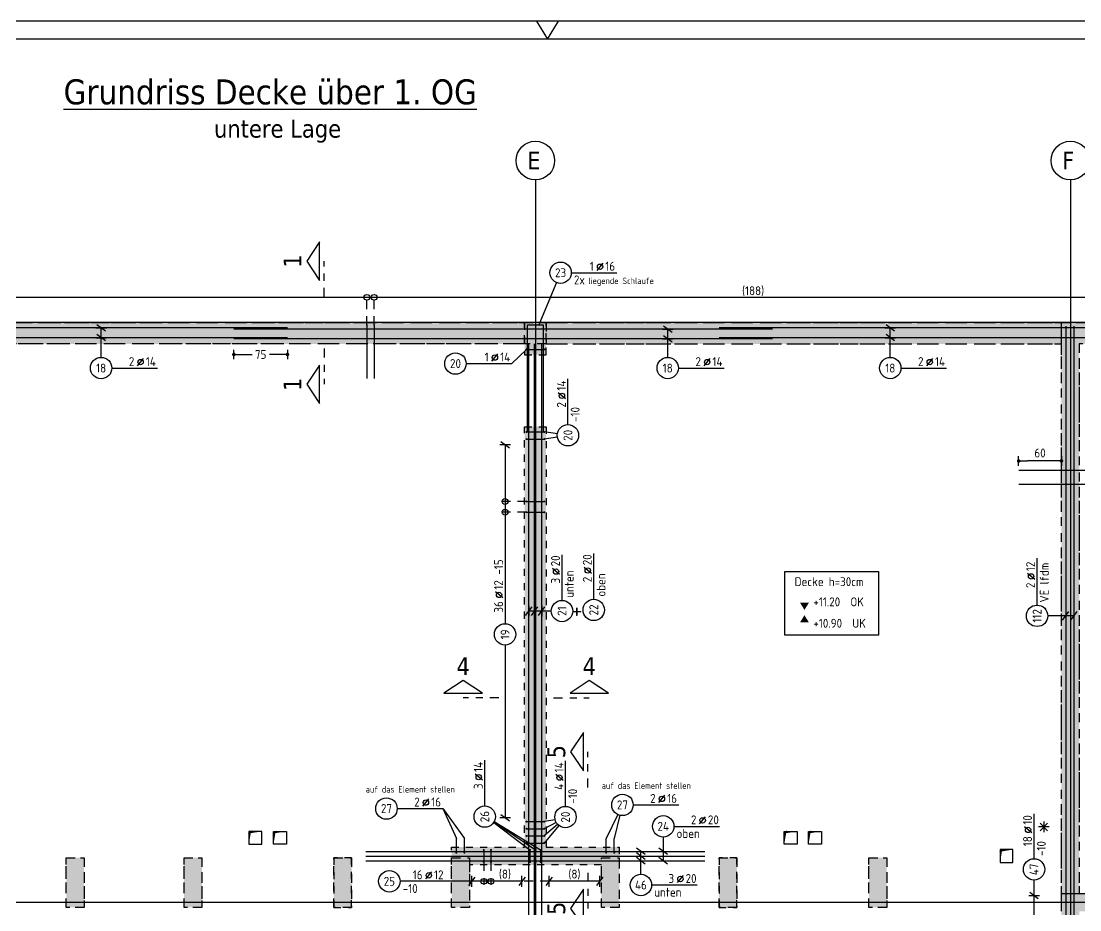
# Model space of a CAD drawing. Extents: x -10 to 101, y -7 to 49.
# Drawn here: x 22.35 to 37.19, y 29.6 to 42.05 of the extents above; entities that cross this region are included whole.
import ezdxf
from ezdxf.enums import TextEntityAlignment as Align

# ---------------------------------------------------------------- set-up
doc = ezdxf.new("R2010")
doc.units = 0
doc.header["$LTSCALE"] = 0.5
for name, pattern in [('AUSGEZOGEN', [1000.01, 1000, 0.01]), ('DASHED', [0.75, 0.5, -0.25]), ('DOT', [0.175, 0.05, -0.125]), ('PUNKT', [0.175, 0.05, -0.125]), ('STRICHLINIE', [0.75, 0.5, -0.25]), ('STRICHPUNKT2', [0.55, 0.25, -0.125, 0.05, -0.125]), ('VERDECKT', [0.375, 0.25, -0.125])]:
    doc.linetypes.add(name, pattern=pattern)
for name, color, linetype in [('2.OG', 7, 'Continuous'), ('ACHSEN', 7, 'Continuous'), ('BETON', 7, 'Continuous'), ('Brüstung 2.OG', 7, 'Continuous'), ('DS', 7, 'Continuous'), ('grau_mittel', 7, 'Continuous'), ('HILFE', 7, 'Continuous'), ('koten', 7, 'Continuous'), ('MASSE', 7, 'Continuous'), ('OBJEKT', 7, 'Continuous'), ('RAHMEN', 7, 'Continuous'), ('RND', 7, 'Continuous'), ('SCHATTEN', 7, 'Continuous'), ('SCHNITTE', 7, 'Continuous'), ('SFP_Achsen', 7, 'Continuous'), ('TEXT', 7, 'Continuous'), ('VERDECKT', 7, 'Continuous'), ('VERDECKT2', 7, 'Continuous')]:
    doc.layers.add(name, color=color, linetype=linetype)
doc.styles.add('helv', font='tahoma.ttf')
doc.styles.add('txt', font='isocp.shx')
doc.dimstyles.new('DOT_I', dxfattribs={"dimscale": 0.5, "dimtxt": 0.25, "dimasz": 0.25, "dimexe": 0.1, "dimexo": 0.3, "dimgap": 0.1, "dimtad": 1, "dimdec": 3, "dimzin": 3, "dimtxsty": 'txt', "dimblk": 'DOT', "dimblk1": 'DOT', "dimblk2": 'DOT', "dimsah": 1, "dimcen": 0.1, "dimse1": 1, "dimse2": 1, "dimazin": 0, "dimtfac": 1, "dimtdec": 4, "dimtix": 1, "dimtmove": 2, "dimatfit": 3, "dimfxl": 0, "dimtvp": 1, "dimtolj": 1, "dimtzin": 0, "dimarcsym": 0})

# ---------------------------------------------------------------- blocks, each defined once
blk = doc.blocks.new('DINA0')
at = {"layer": 'RAHMEN'}
blk.add_line((118.9, 84.1), (0, 84.1), dxfattribs=at)
at = {"layer": 'RAHMEN', "color": 7, "linetype": 'Continuous'}
for p, q in [((59.14, 84.1), (59.45, 83.6)), ((59.45, 83.6), (59.76, 84.1))]:
    blk.add_line(p, q, dxfattribs=at)
at = {"layer": 'RAHMEN', "color": 5}
blk.add_line((118.4, 83.6), (2, 83.6), dxfattribs=at)
blk = doc.blocks.new('okrd_o')
at = {"layer": 'koten', "color": 7, "linetype": 'Continuous'}
blk.add_solid([(-0.125, 0.202), (0.125, 0.202), (0, 0)], dxfattribs=at)
at = {"layer": 'koten', "style": 'txt'}
blk.add_attdef('OKRD', (0.25, 0.1), '', height=0.25, dxfattribs=at)
blk = doc.blocks.new('okrd_u')
at = {"layer": 'koten', "color": 7, "linetype": 'Continuous'}
blk.add_solid([(-0.125, -0.202), (0.125, -0.202), (0, 0)], dxfattribs=at)
at = {"layer": 'koten', "style": 'txt'}
blk.add_attdef('OKRD', (0.25, -0.35), '', height=0.25, dxfattribs=at)
blk = doc.blocks.new('SCHN-1')
at = {"layer": 'SCHNITTE', "color": 5, "linetype": 'Continuous'}
blk.add_lwpolyline([(0.54, 0.125), (0, 0.485), (-0.54, 0.125)], close=True, dxfattribs=at)
at = {"layer": 'SCHNITTE', "color": 6, "linetype": 'Continuous', "style": 'helv'}
blk.add_attdef('SCHN-1', text='', height=0.5, dxfattribs=at).set_placement((0, 0.635), align=Align.CENTER)
blk = doc.blocks.new('DOT')
at = {"layer": 'MASSE', "color": 7, "linetype": 'Continuous'}
for p, q in [((0, 0), (-1, 0)), ((0, 0.54), (0, -0.54))]:
    blk.add_line(p, q, dxfattribs=at)
at = {"layer": 'MASSE', "color": 7, "linetype": 'Continuous', "const_width": 0.2}
blk.add_lwpolyline([(-0.1, 0, 1), (0.1, 0, 1)], format="xyb", close=True, dxfattribs=at)
blk = doc.blocks.new('*D141')
at = {"layer": 'Defpoints', "color": 0, "linetype": 'AUSGEZOGEN', "transparency": 16777216}
for p in [(25.329, 37.379), (25.329, 37.379), (26.079, 37.379)]:
    blk.add_point(p, dxfattribs=at)
at = {"layer": 'MASSE', "color": 0, "linetype": 'AUSGEZOGEN', "lineweight": -2, "transparency": 16777216}
for p, q in [((25.454, 37.379), (25.583, 37.379)), ((25.954, 37.379), (25.826, 37.379))]:
    blk.add_line(p, q, dxfattribs=at)
at = {"layer": 'MASSE', "color": 0, "linetype": 'AUSGEZOGEN', "lineweight": -2, "transparency": 16777216, "xscale": 0.125, "yscale": 0.125, "zscale": 0.125, "rotation": 180}
blk.add_blockref('DOT', (25.329, 37.379), dxfattribs=at)
at = {"layer": 'MASSE', "color": 0, "linetype": 'AUSGEZOGEN', "lineweight": -2, "transparency": 16777216, "xscale": 0.125, "yscale": 0.125, "zscale": 0.125}
blk.add_blockref('DOT', (26.079, 37.379), dxfattribs=at)
at = {"layer": 'MASSE', "color": 0, "linetype": 'AUSGEZOGEN', "transparency": 16777216, "insert": (25.704, 37.379), "char_height": 0.125, "attachment_point": 5, "style": 'txt'}
blk.add_mtext('\\A1;75', dxfattribs=at)
blk = doc.blocks.new('RND_LEI')
at = {"layer": 'RND', "color": 7, "linetype": 'Continuous'}
blk.add_line((1.022, 0.066), (1.19, 0.27), dxfattribs=at)
for centre, radius in [((0, 0), 0.3), ((1.106, 0.168), 0.075)]:
    blk.add_circle(centre, radius, dxfattribs=at)
at = {"layer": 'RND', "color": 7, "linetype": 'Continuous', "style": 'txt'}
blk.add_attdef('ANZ', text='', height=0.25, dxfattribs=at).set_placement((0.931, 0.057), align=Align.RIGHT)
for tag, p in [('DUM', (1.253, 0.057)), ('ABSTD', (1.674, 0.057)), ('POSTXT', (0.374, -0.327))]:
    blk.add_attdef(tag, p, '', height=0.25, dxfattribs=at)
blk.add_attdef('POSL', text='', height=0.25, dxfattribs=at).set_placement((0, 0), align=Align.MIDDLE)
blk = doc.blocks.new('lei_gre')
at = {"layer": 'RND', "color": 7, "linetype": 'Continuous'}
for p, q in [((-0.09, -0.12), (0.09, 0.12)), ((0, 0.15), (0, -0.15))]:
    blk.add_line(p, q, dxfattribs=at)
blk = doc.blocks.new('748860')
at = {"layer": 'HILFE', "color": 102, "linetype": 'AUSGEZOGEN'}
for p, q in [((0.075, 0), (-0.075, 0)), ((0.053, -0.053), (-0.053, 0.053)), ((0.053, 0.053), (-0.053, -0.053)), ((0, 0.075), (0, -0.075))]:
    blk.add_line(p, q, dxfattribs=at)
blk = doc.blocks.new('*D175')
at = {"layer": 'Defpoints', "color": 0, "linetype": 'AUSGEZOGEN', "transparency": 16777216}
for p in [(36.329, 35.887), (36.329, 35.887), (36.929, 35.887)]:
    blk.add_point(p, dxfattribs=at)
at = {"layer": 'MASSE', "color": 0, "linetype": 'AUSGEZOGEN', "lineweight": -2, "transparency": 16777216}
blk.add_line((36.804, 35.887), (36.454, 35.887), dxfattribs=at)
at = {"layer": 'MASSE', "color": 0, "linetype": 'AUSGEZOGEN', "lineweight": -2, "transparency": 16777216, "xscale": 0.125, "yscale": 0.125, "zscale": 0.125, "rotation": 180}
blk.add_blockref('DOT', (36.329, 35.887), dxfattribs=at)
at = {"layer": 'MASSE', "color": 0, "linetype": 'AUSGEZOGEN', "lineweight": -2, "transparency": 16777216, "xscale": 0.125, "yscale": 0.125, "zscale": 0.125}
blk.add_blockref('DOT', (36.929, 35.887), dxfattribs=at)
at = {"layer": 'MASSE', "color": 0, "linetype": 'AUSGEZOGEN', "transparency": 16777216, "insert": (36.629, 35.999), "char_height": 0.125, "attachment_point": 5, "style": 'txt'}
blk.add_mtext('\\A1;60', dxfattribs=at)

msp = doc.modelspace()

# ---------------------------------------------------------------- hatches: boundary and pattern name
at = {"layer": '2.OG'}
h = msp.add_hatch(dxfattribs=at)
h.set_pattern_fill('DOTS', scale=0.8, double=1)
h.set_pattern_definition([(0, (-74.13047, 127.732794), (0.025, 0.05), [0, -0.05])])
h.paths.add_polyline_path([(4.4795, 26.0212), (4.0295, 26.0212), (4.0295, 25.7212), (4.6895, 25.7212), (4.6895, 37.5263), (8.1795, 37.5263), (8.1795, 29.5763), (8.5795, 29.5763), (8.5795, 29.8263), (8.4295, 29.8263), (8.4295, 37.5263), (10.6795, 37.5263), (10.6795, 29.8263), (9.4645, 29.8263), (9.4645, 29.5763), (10.9295, 29.5763), (10.9295, 37.8263), (4.5295, 37.8263), (4.5295, 30.7513), (4.4795, 30.7513)])
h.paths.add_polyline_path([(36.9295, 37.8263), (36.9295, 29.5763), (38.3945, 29.5763), (38.3945, 29.8263), (37.1795, 29.8263), (37.1795, 37.5263), (39.4295, 37.5263), (39.4295, 29.8263), (39.2795, 29.8263), (39.2795, 29.5763), (39.6795, 29.5763), (39.6795, 37.5263), (43.1545, 37.5263), (43.1545, 32.5113), (43.4545, 32.5113), (43.4545, 37.8263)])
h.paths.add_polyline_path([(43.1545, 29.5763), (43.4545, 29.5763), (43.4545, 30.6413), (43.1545, 30.6413)])
h.paths.add_polyline_path([(34.4795, 30.3263), (34.2295, 30.3263), (34.2295, 29.6313), (34.4795, 29.6313)])
h.paths.add_polyline_path([(32.1295, 29.6313), (32.3795, 29.6313), (32.3795, 30.3263), (32.1295, 30.3263)])
h.paths.add_polyline_path([(30.4795, 30.2263), (30.4795, 29.6313), (30.7295, 29.6313), (30.7295, 30.4763), (29.7045, 30.4763), (29.7045, 36.3663), (29.4045, 36.3663), (29.4045, 30.4763), (28.3795, 30.4763), (28.3795, 29.6313), (28.6295, 29.6313), (28.6295, 30.2263)])
h.paths.add_polyline_path([(26.7295, 29.6313), (26.9795, 29.6313), (26.9795, 30.3263), (26.7295, 30.3263)])
h.paths.add_polyline_path([(24.8795, 30.3263), (24.6295, 30.3263), (24.6295, 29.6313), (24.8795, 29.6313)])
h.paths.add_polyline_path([(23.2295, 30.3263), (22.9795, 30.3263), (22.9795, 29.6313), (23.2295, 29.6313)])
h.paths.add_polyline_path([(21.1295, 30.3263), (20.8795, 30.3263), (20.8795, 29.6313), (21.1295, 29.6313)])
h.paths.add_polyline_path([(19.2295, 29.6313), (19.4795, 29.6313), (19.4795, 30.3263), (19.2295, 30.3263)])
h.paths.add_polyline_path([(17.3795, 30.3263), (17.1295, 30.3263), (17.1295, 29.6313), (17.3795, 29.6313)])
h.paths.add_polyline_path([(15.7295, 30.3263), (15.4795, 30.3263), (15.4795, 29.6313), (15.7295, 29.6313)])
h.paths.add_polyline_path([(13.6295, 30.3263), (13.3795, 30.3263), (13.3795, 29.6313), (13.6295, 29.6313)])
h.paths.add_polyline_path([(14.7045, 37.5263), (14.7045, 37.8263), (14.4045, 37.8263), (14.4045, 37.5263)])
h.paths.add_polyline_path([(22.2045, 37.8263), (21.9045, 37.8263), (21.9045, 37.5263), (22.2045, 37.5263)])
h.paths.add_polyline_path([(29.7045, 37.8263), (29.4045, 37.8263), (29.4045, 37.3763), (29.7045, 37.3763)])
h.paths.add_polyline_path([(43.1545, 23.3013), (43.4545, 23.3013), (43.4545, 23.6013), (43.1545, 23.6013)])
h.paths.add_polyline_path([(37.1795, 23.3263), (37.1795, 24.0363), (36.9295, 24.0363), (36.9295, 23.5763), (34.2295, 23.5763), (34.2295, 25.5513), (36.9295, 25.5513), (36.9295, 25.0863), (37.1795, 25.0863), (37.1795, 25.951), (36.9295, 25.951), (36.9295, 25.8013), (32.3895, 25.8013), (32.3895, 25.5513), (33.9795, 25.5513), (33.9795, 23.5763), (32.3895, 23.5763), (32.3895, 23.3263)], flags=17)
h.paths.add_polyline_path([(20.2295, 23.5763), (20.2295, 26.9213), (21.3545, 26.9213), (21.3545, 27.1713), (20.2295, 27.1713), (20.2295, 27.9513), (17.4645, 27.9513), (17.4645, 27.7013), (17.6145, 27.7013), (17.6145, 26.5113), (14.7645, 26.5113), (14.7645, 27.7013), (16.5795, 27.7013), (16.5795, 27.9513), (8.1795, 27.9513), (8.1795, 23.3263), (8.5795, 23.3263), (8.5795, 23.5763), (8.4295, 23.5763), (8.4295, 27.7013), (14.5145, 27.7013), (14.5145, 23.5763), (14.3645, 23.5763), (14.3645, 23.3263), (14.9145, 23.3263), (14.9145, 23.5763), (14.7645, 23.5763), (14.7645, 26.2613), (17.6145, 26.2613), (17.6145, 23.5763), (15.9245, 23.5763), (15.9245, 23.3263), (31.5045, 23.3263), (31.5045, 23.5763), (31.3545, 23.5763), (31.3545, 25.5513), (31.5045, 25.5513), (31.5045, 25.8013), (31.3545, 25.8013), (31.3545, 27.7013), (36.9295, 27.7013), (36.9295, 26.836), (37.1795, 26.836), (37.1795, 27.9513), (31.1045, 27.9513), (31.1045, 27.1713), (30.0545, 27.1713), (30.0545, 26.9213), (31.1045, 26.9213), (31.1045, 23.5763)])
h.paths.add_polyline_path([(19.9795, 27.7013), (19.0295, 27.7013), (19.0295, 23.5763), (19.9795, 23.5763)], flags=16)
h.paths.add_polyline_path([(17.8645, 23.5763), (18.7795, 23.5763), (18.7795, 27.7013), (17.8645, 27.7013)], flags=16)
h.paths.add_polyline_path([(9.5895, 23.5763), (9.5895, 23.3263), (13.3545, 23.3263), (13.3545, 23.5763)], flags=17)
h.paths.add_polyline_path([(22.7545, 27.1713), (22.7545, 26.9213), (25.1045, 26.9213), (25.1045, 27.1713)], flags=17)
h.paths.add_polyline_path([(28.6545, 26.9213), (28.6545, 27.1713), (26.5045, 27.1713), (26.5045, 26.9213)], flags=17)
h.paths.add_polyline_path([(4.4795, 22.3263), (4.6895, 22.3263), (4.6895, 23.6712), (4.0295, 23.6712), (4.0295, 23.3712), (4.4795, 23.3712)])
at = {"layer": 'Brüstung 2.OG', "linetype": 'DOT'}
h = msp.add_hatch(dxfattribs=at)
h.set_pattern_fill('DOTS', color=102, scale=0.8, double=1)
h.set_pattern_definition([(0, (-74.13047, 277.732794), (0.025, 0.05), [0, -0.05])])
h.paths.add_polyline_path([(14.4045, 37.5263), (14.4045, 37.8263), (10.9295, 37.8263), (10.9295, 37.5263)])
h.paths.add_polyline_path([(14.7045, 37.8263), (14.7045, 37.5263), (21.9045, 37.5263), (21.9045, 37.8263)])
h.paths.add_polyline_path([(29.4045, 37.5263), (29.4045, 37.8263), (22.2045, 37.8263), (22.2045, 37.5263)])
h.paths.add_polyline_path([(36.9295, 37.5263), (36.9295, 37.8263), (29.7045, 37.8263), (29.7045, 37.5263)])
h.paths.add_polyline_path([(43.4545, 29.5763), (43.1545, 29.5763), (43.1545, 23.6013), (43.4545, 23.6013)])
h.paths.add_polyline_path([(43.1545, 22.3263), (43.4545, 22.3263), (43.4545, 23.3013), (43.1545, 23.3013)])
at = {"layer": 'grau_mittel'}
h = msp.add_hatch(color=61, dxfattribs=at)
h.paths.add_polyline_path([(4.5295, 37.8263), (4.5295, 32.3363), (4.6895, 32.3363), (4.6895, 37.5263), (8.1795, 37.5263), (8.1795, 32.6613), (8.1795, 29.5763), (8.5795, 29.5763), (8.5795, 29.8263), (8.4295, 29.8263), (8.4295, 37.5263), (8.6295, 37.5263), (10.6795, 37.5263), (10.6795, 29.8263), (10.0145, 29.8263), (10.0145, 29.5763), (10.9295, 29.5763), (10.9295, 37.8263)])
h.paths.add_polyline_path([(8.1795, 29.5763), (8.1795, 29.8263), (4.7545, 29.8263), (4.7545, 29.5763)], flags=17)
h.paths.add_polyline_path([(9.4645, 29.5763), (9.4645, 29.8263), (8.5795, 29.8263), (8.5795, 29.5763)], flags=17)
h.paths.add_polyline_path([(9.8145, 29.5763), (9.8145, 29.8263), (9.4645, 29.8263), (9.4645, 29.5763)], flags=17)
h.paths.add_polyline_path([(10.6795, 27.9513), (10.9295, 27.9513), (10.9295, 29.5763), (10.6795, 29.5763)])
h.paths.add_polyline_path([(8.1795, 27.9513), (8.1795, 23.3263), (8.5795, 23.3263), (8.5795, 23.5763), (8.4295, 23.5763), (8.4295, 27.7013), (14.5145, 27.7013), (14.5145, 27.2063), (14.7645, 27.2063), (14.7645, 27.7013), (14.9145, 27.7013), (15.8245, 27.7013), (15.8245, 27.9513)])
h.paths.add_polyline_path([(4.4795, 26.0213), (4.4045, 26.0213), (4.0245, 26.0213), (4.0245, 25.7213), (4.6895, 25.7213), (4.6895, 32.3363), (4.5295, 32.3363), (4.5295, 30.7513), (4.4795, 30.7513)])
h.paths.add_polyline_path([(4.4045, 23.6713), (4.6895, 23.6713), (4.7545, 23.6713), (4.7545, 25.7212), (4.6895, 25.7212), (4.4045, 25.7212)])
h.paths.add_polyline_path([(43.4545, 23.6013), (43.1545, 23.6013), (43.1545, 23.3013), (43.4545, 23.3013)])
h.paths.add_polyline_path([(43.4545, 29.5763), (43.1545, 29.5763), (43.1545, 23.6013), (43.4545, 23.6013)])
h.paths.add_polyline_path([(43.1545, 30.3263), (43.1545, 29.5763), (43.4545, 29.5763), (43.4545, 30.3263)], flags=17)
h.paths.add_polyline_path([(43.1545, 30.3263), (43.4545, 30.3263), (43.4545, 32.8263), (43.1545, 32.8263)], flags=17)
h.paths.add_polyline_path([(43.1545, 32.8263), (43.4545, 32.8263), (43.4545, 33.1963), (43.1545, 33.1963)])
h.paths.add_polyline_path([(43.1545, 33.1963), (43.4545, 33.1963), (43.4545, 37.8263), (36.9295, 37.8263), (36.9295, 29.5763), (37.9945, 29.5763), (37.9945, 29.8263), (37.1795, 29.8263), (37.1795, 37.5263), (39.4295, 37.5263), (39.4295, 29.8263), (39.2795, 29.8263), (39.2795, 29.5763), (39.6795, 29.5763), (39.6795, 37.5263), (43.1545, 37.5263)])
h.paths.add_polyline_path([(38.1945, 29.8263), (38.1945, 29.5763), (39.2795, 29.5763), (39.2795, 29.8263)], flags=17)
h.paths.add_polyline_path([(39.6795, 29.8263), (39.6795, 29.5763), (43.1545, 29.5763), (43.1545, 29.8263)], flags=17)
h.paths.add_polyline_path([(36.9295, 28.5013), (37.1795, 28.5013), (37.1795, 29.5763), (36.9295, 29.5763)])
h.paths.add_polyline_path([(36.9295, 37.5263), (36.9295, 37.8263), (29.7045, 37.8263), (29.7045, 37.5263)])
h.paths.add_polyline_path([(29.7045, 37.8263), (29.4045, 37.8263), (29.4045, 37.5263), (29.7045, 37.5263)])
h.paths.add_polyline_path([(29.4045, 37.5263), (29.4045, 37.8263), (22.2045, 37.8263), (22.2045, 37.5263)])
h.paths.add_polyline_path([(21.9045, 37.5263), (22.2045, 37.5263), (22.2045, 37.8263), (21.9045, 37.8263)])
h.paths.add_polyline_path([(21.9045, 37.5263), (21.9045, 37.8263), (14.7045, 37.8263), (14.7045, 37.5263)])
h.paths.add_polyline_path([(14.4045, 37.5263), (14.7045, 37.5263), (14.7045, 37.8263), (14.4045, 37.8263)])
h.paths.add_polyline_path([(10.9295, 37.8263), (10.9295, 37.5263), (14.4045, 37.5263), (14.4045, 37.8263)])
h.paths.add_polyline_path([(16.2245, 27.9513), (16.2245, 27.7013), (16.5795, 27.7013), (16.5795, 27.9513)])
h.paths.add_polyline_path([(16.5795, 27.9513), (16.5795, 27.7013), (17.4645, 27.7013), (17.4645, 27.9513)])
h.paths.add_polyline_path([(18.7795, 27.7013), (18.7795, 23.5763), (17.8645, 23.5763), (16.4495, 23.5763), (16.4495, 23.3263), (20.5295, 23.3263), (20.5295, 23.5763), (19.0295, 23.5763), (19.0295, 27.7013), (19.9795, 27.7013), (19.9795, 26.9213), (21.3545, 26.9213), (21.3545, 27.1713), (20.2295, 27.1713), (20.2295, 27.4213), (20.2295, 27.9513), (17.4645, 27.9513), (17.4645, 27.7013)])
h.paths.add_polyline_path([(16.0495, 23.3263), (16.2495, 23.3263), (16.2495, 23.5763), (16.0495, 23.5763)])
h.paths.add_polyline_path([(14.9145, 23.5763), (14.9145, 23.3263), (16.0495, 23.3263), (16.0495, 23.5763)], flags=17)
h.paths.add_polyline_path([(14.9145, 23.3263), (14.9145, 23.5763), (14.7645, 23.5763), (14.7644, 26.0113), (14.7644, 26.2613), (15.0145, 26.2613), (16.1245, 26.2613), (16.1245, 26.5113), (14.7645, 26.5113), (14.7645, 26.6613), (14.7645, 27.0563), (14.5145, 27.0563), (14.5145, 23.5763), (14.3645, 23.5763), (14.3645, 23.3263)])
h.paths.add_polyline_path([(17.8645, 26.2613), (17.8645, 26.5113), (16.3245, 26.5113), (16.3245, 26.2613)])
h.paths.add_polyline_path([(13.3545, 23.5763), (13.3545, 23.3263), (14.3645, 23.3263), (14.3645, 23.5763)])
h.paths.add_polyline_path([(13.1545, 23.3263), (13.3545, 23.3263), (13.3545, 23.5763), (13.1545, 23.5763)], flags=16)
h.paths.add_polyline_path([(12.9545, 23.3263), (12.9545, 23.5763), (9.9895, 23.5763), (9.9895, 23.3263)], flags=16)
h.paths.add_polyline_path([(9.5895, 23.3263), (9.7895, 23.3263), (9.7895, 23.5763), (9.5895, 23.5763)], flags=16)
h.paths.add_polyline_path([(8.5795, 23.5763), (8.5795, 23.3263), (9.5895, 23.3263), (9.5895, 23.5763)], flags=16)
h.paths.add_polyline_path([(25.2995, 23.3263), (25.2995, 23.5763), (20.7295, 23.5763), (20.7295, 23.3263)])
h.paths.add_polyline_path([(26.3095, 23.3263), (26.3095, 23.5763), (25.2995, 23.5763), (25.2995, 23.3263)])
h.paths.add_polyline_path([(26.3095, 23.5763), (26.3095, 23.3263), (29.9045, 23.3263), (29.9045, 23.5763)])
h.paths.add_polyline_path([(31.5045, 23.3263), (31.5045, 23.5763), (31.3545, 23.5763), (31.3545, 25.3513), (31.1045, 25.3513), (31.1045, 23.5763), (30.1045, 23.5763), (30.1045, 23.3263)])
h.paths.add_polyline_path([(32.3895, 23.3263), (32.3895, 23.5763), (31.5045, 23.5763), (31.5045, 23.3263)])
h.paths.add_polyline_path([(33.0945, 23.3263), (33.0945, 23.5763), (32.3895, 23.5763), (32.3895, 23.3263)])
h.paths.add_polyline_path([(34.2295, 23.5763), (34.2295, 25.5513), (36.9295, 25.5513), (36.9295, 25.0863), (37.1795, 25.0863), (37.1795, 25.3363), (37.0995, 25.3363), (37.0995, 25.4863), (37.1795, 25.4863), (37.1795, 25.951), (36.9295, 25.951), (36.9295, 25.8013), (32.3895, 25.8013), (32.3895, 25.5513), (33.9795, 25.5513), (33.9795, 23.5763), (33.6945, 23.5763), (33.6945, 23.3263), (37.1795, 23.3263), (37.1795, 25.0863), (36.9295, 25.0863), (36.9295, 23.5763)])
h.paths.add_polyline_path([(37.1795, 26.836), (36.9295, 26.836), (36.9295, 25.951), (37.1795, 25.951)])
h.paths.add_polyline_path([(37.1795, 27.1013), (36.9295, 27.1013), (36.9295, 26.836), (37.1795, 26.836)])
h.paths.add_polyline_path([(36.6295, 27.9513), (36.6295, 27.7013), (37.1795, 27.7013), (37.1795, 27.9513)])
h.paths.add_polyline_path([(33.3345, 27.9513), (33.3345, 27.7013), (36.0295, 27.7013), (36.0295, 27.9513)])
h.paths.add_polyline_path([(32.7345, 27.7013), (32.7345, 27.9513), (31.1045, 27.9513), (31.1045, 27.1713), (30.6045, 27.1713), (30.0545, 27.1713), (30.0545, 26.9213), (31.3545, 26.9213), (31.3545, 27.7013)])
h.paths.add_polyline_path([(31.1045, 25.5513), (31.5045, 25.5513), (31.5045, 25.8013), (31.3545, 25.8013), (31.3545, 26.7219), (31.1045, 26.7219)])
h.paths.add_polyline_path([(32.3895, 25.5513), (32.3895, 25.8013), (31.5045, 25.8013), (31.5045, 25.5513)])
h.paths.add_polyline_path([(28.6545, 26.9213), (28.6545, 27.1713), (26.5045, 27.1713), (26.5045, 26.9213)])
h.paths.add_polyline_path([(22.7545, 27.1713), (22.7545, 26.9213), (25.1045, 26.9213), (25.1045, 27.1713)])
h.paths.add_polyline_path([(13.6295, 30.3263), (13.3795, 30.3263), (13.3795, 29.6313), (13.6295, 29.6313)])
h.paths.add_polyline_path([(15.4795, 29.6313), (15.7295, 29.6313), (15.7295, 30.3263), (15.4795, 30.3263)])
h.paths.add_polyline_path([(17.3795, 30.3263), (17.1295, 30.3263), (17.1295, 29.6313), (17.3795, 29.6313)])
h.paths.add_polyline_path([(19.4795, 30.3263), (19.2295, 30.3263), (19.2295, 29.6313), (19.4795, 29.6313)])
h.paths.add_polyline_path([(20.8795, 29.6313), (21.1295, 29.6313), (21.1295, 30.3263), (20.8795, 30.3263)])
h.paths.add_polyline_path([(23.2295, 30.3263), (22.9795, 30.3263), (22.9795, 29.6313), (23.2295, 29.6313)])
h.paths.add_polyline_path([(24.6295, 29.6313), (24.8795, 29.6313), (24.8795, 30.3263), (24.6295, 30.3263)])
h.paths.add_polyline_path([(26.9795, 30.3263), (26.7295, 30.3263), (26.7295, 29.6313), (26.9795, 29.6313)])
h.paths.add_polyline_path([(28.6295, 30.3263), (28.3795, 30.3263), (28.3795, 29.6313), (28.6295, 29.6313)])
h.paths.add_polyline_path([(30.7295, 30.3263), (30.4795, 30.3263), (30.4795, 29.6313), (30.7295, 29.6313)])
h.paths.add_polyline_path([(32.3795, 30.3263), (32.1295, 30.3263), (32.1295, 29.6313), (32.3795, 29.6313)])
h.paths.add_polyline_path([(34.2295, 29.6313), (34.4795, 29.6313), (34.4795, 30.3263), (34.2295, 30.3263)])
h.paths.add_polyline_path([(43.1545, 22.3263), (43.4545, 22.3263), (43.4545, 23.3013), (43.1545, 23.3013)])
h.paths.add_polyline_path([(4.4795, 22.3263), (4.6895, 22.3263), (4.6895, 23.6713), (4.0245, 23.6713), (4.0245, 23.3713), (4.4045, 23.3712), (4.4795, 23.3713)])

# ---------------------------------------------------------------- linework, layer by layer
at = {"layer": '2.OG', "color": 7, "linetype": 'PUNKT', "lineweight": -2}
for p, q in [((36.9295, 29.5763), (36.9295, 37.8263)), ((36.9295, 37.8263), (43.4545, 37.8263)), ((39.4295, 37.5263), (37.1795, 37.5263)), ((37.1795, 37.5263), (37.1795, 29.8263)), ((29.4045, 30.4763), (29.4045, 36.3663)), ((29.4045, 36.3663), (29.7045, 36.3663)), ((29.7045, 36.3663), (29.7045, 30.4763)), ((28.3795, 29.6313), (28.3795, 30.4763)), ((28.3795, 30.4763), (29.4045, 30.4763)), ((29.7045, 30.4763), (30.7295, 30.4763)), ((30.7295, 30.4763), (30.7295, 29.6313)), ((30.4795, 30.2263), (28.6295, 30.2263)), ((28.6295, 30.2263), (28.6295, 29.6313)), ((30.4795, 29.6313), (30.4795, 30.2263)), ((37.1795, 29.8263), (38.3945, 29.8263)), ((28.6295, 29.6313), (28.3795, 29.6313)), ((30.7295, 29.6313), (30.4795, 29.6313))]:
    msp.add_line(p, q, dxfattribs=at)
for points in [[(29.7045, 37.8263), (29.4045, 37.8263), (29.4045, 37.3763), (29.7045, 37.3763)], [(23.2295, 29.6313), (22.9795, 29.6313), (22.9795, 30.3263), (23.2295, 30.3263)], [(24.8795, 29.6313), (24.6295, 29.6313), (24.6295, 30.3263), (24.8795, 30.3263)], [(26.9795, 30.3263), (26.7295, 30.3263), (26.7295, 29.6313), (26.9795, 29.6313)], [(32.1295, 29.6313), (32.3795, 29.6313), (32.3795, 30.3263), (32.1295, 30.3263)], [(34.2295, 30.3263), (34.4795, 30.3263), (34.4795, 29.6313), (34.2295, 29.6313)]]:
    msp.add_lwpolyline(points, close=True, dxfattribs=at)
at = {"layer": 'ACHSEN', "color": 140, "linetype": 'AUSGEZOGEN'}
for p, q in [((29.5545, 39.8263), (29.5545, 22.3263)), ((37.0545, 39.8263), (37.0545, 22.3263)), ((43.4545, 37.8263), (2.2545, 37.8263)), ((43.4545, 29.7013), (2.2545, 29.7013))]:
    msp.add_line(p, q, dxfattribs=at)
at = {"layer": 'BETON', "color": 6, "linetype": 'AUSGEZOGEN', "lineweight": -2}
msp.add_line((43.4545, 37.8263), (4.4545, 37.8263), dxfattribs=at)
at = {"layer": 'BETON', "color": 6, "linetype": 'AUSGEZOGEN'}
for points in [[(25.7195, 30.6963), (25.5395, 30.6963), (25.5395, 30.5163), (25.7195, 30.5163)], [(25.8845, 30.6963), (26.0645, 30.6963), (26.0645, 30.5163), (25.8845, 30.5163)], [(33.0445, 30.6963), (33.2244, 30.6963), (33.2244, 30.5163), (33.0445, 30.5163)], [(33.3845, 30.6963), (33.5645, 30.6963), (33.5645, 30.5163), (33.3845, 30.5163)], [(36.0695, 30.2613), (36.2495, 30.2613), (36.2495, 30.4413), (36.0695, 30.4413)]]:
    msp.add_lwpolyline(points, close=True, dxfattribs=at)
at = {"layer": 'Brüstung 2.OG', "color": 102, "linetype": 'DOT'}
for p, q in [((22.2045, 37.8263), (29.4045, 37.8263)), ((29.7045, 37.8263), (36.9295, 37.8263)), ((29.4045, 37.5263), (22.2045, 37.5263)), ((29.7045, 37.5263), (36.9295, 37.5263))]:
    msp.add_line(p, q, dxfattribs=at)
at = {"layer": 'DS', "color": 1, "linetype": 'DASHED'}
for p, q in [((36.9295, 27.7013), (36.9295, 29.8263)), ((36.9295, 29.8263), (39.4295, 29.8263))]:
    msp.add_line(p, q, dxfattribs=at)
at = {"layer": 'OBJEKT', "color": 1, "linetype": 'AUSGEZOGEN'}
msp.add_lwpolyline([(33.0526, 34.3359), (34.3645, 34.3359), (34.3645, 33.4468), (33.0526, 33.4468)], close=True, dxfattribs=at)
at = {"layer": 'RND', "color": 7, "linetype": 'AUSGEZOGEN'}
for p, q in [((30.0581, 38.525), (30.6981, 38.525)), ((20.3125, 38.1802), (39.0288, 38.1802)), ((28.5847, 37.2521), (29.2247, 37.2521)), ((23.6178, 37.1886), (24.2578, 37.1886)), ((31.5602, 37.1886), (32.2002, 37.1886)), ((34.6797, 37.1886), (35.3197, 37.1886)), ((30.0112, 36.3966), (30.0112, 37.0366)), ((29.13, 36.1143), (29.13, 33.6064)), ((30.3733, 33.949), (30.3733, 34.589)), ((29.9281, 33.9331), (29.9281, 34.5731)), ((36.5877, 33.8664), (36.5877, 34.5264)), ((29.13, 33.3064), (29.13, 30.8866)), ((28.8453, 31.0527), (28.8453, 31.6927)), ((29.9768, 31.0463), (29.9768, 31.6863)), ((27.6176, 31.016), (28.2576, 31.016)), ((30.9255, 31.0672), (31.5655, 31.0672)), ((36.5448, 30.3135), (36.5448, 30.9434)), ((31.4967, 30.7664), (32.1367, 30.7664)), ((28.663, 29.9959), (27.6579, 29.9959)), ((29.3669, 29.9959), (28.663, 29.9959)), ((30.4573, 29.9959), (29.7471, 29.9959)), ((36.5448, 29.7964), (36.5448, 30.0135)), ((31.1841, 29.9445), (31.8241, 29.9445)), ((36.5448, 28.0076), (36.5448, 29.7964))]:
    msp.add_line(p, q, dxfattribs=at)
at = {"layer": 'RND', "color": 102, "linetype": 'AUSGEZOGEN'}
for p, q in [((29.8502, 38.3866), (29.6028, 37.7963)), ((23.4678, 37.3386), (23.4678, 37.7505)), ((31.4102, 37.3386), (31.4102, 37.7325)), ((34.5297, 37.3386), (34.5297, 37.7505)), ((29.2247, 37.2521), (29.4295, 37.45)), ((29.8627, 36.2673), (29.6795, 36.2928)), ((29.8632, 36.2226), (29.6795, 36.1928)), ((29.7781, 33.7831), (29.4635, 33.7831)), ((37.1047, 33.7164), (36.7377, 33.7164)), ((28.2576, 31.016), (28.4471, 30.5973)), ((28.2576, 31.016), (28.5606, 30.5973)), ((30.7099, 30.9323), (30.5471, 30.5973)), ((30.7399, 30.9215), (30.6606, 30.5973)), ((28.9722, 30.8226), (29.4786, 30.4363)), ((28.9761, 30.8293), (29.5578, 30.4363)), ((28.9789, 30.8345), (29.6288, 30.4363)), ((29.8317, 30.8583), (29.6795, 30.8326)), ((29.8481, 30.8193), (29.6795, 30.7326)), ((29.8672, 30.7939), (29.6795, 30.6326)), ((29.884, 30.7784), (29.6795, 30.5326)), ((31.3467, 30.6164), (31.3467, 30.283)), ((31.0341, 30.0945), (31.0341, 30.4146))]:
    msp.add_line(p, q, dxfattribs=at)
at = {"layer": 'RND', "color": 102, "linetype": 'VERDECKT'}
for p, q in [((27.1935, 37.7913), (27.1935, 38.2302)), ((27.2935, 37.7913), (27.2935, 38.2302)), ((29.4295, 35.3189), (29.08, 35.3189)), ((29.4295, 35.1689), (29.08, 35.1689)), ((28.8318, 30.2663), (28.8318, 29.9459)), ((28.9318, 30.2663), (28.9318, 29.9459))]:
    msp.add_line(p, q, dxfattribs=at)
at = {"layer": 'RND', "color": 7, "linetype": 'VERDECKT'}
msp.add_line((29.7471, 29.9959), (29.3669, 29.9959), dxfattribs=at)
at = {"layer": 'RND', "color": 1, "linetype": 'AUSGEZOGEN'}
for points in [[(26.0795, 37.7505), (18.5295, 37.7505)], [(32.8795, 37.7325), (25.3295, 37.7325)], [(27.1935, 37.7913), (27.1935, 37.0413)], [(27.2935, 37.7913), (27.2935, 37.0413)], [(29.4447, 36.2963), (29.4447, 37.7963), (29.6647, 37.7963), (29.6647, 36.2963)], [(39.6795, 37.7505), (32.1295, 37.7505)], [(36.9883, 37.7763), (36.9883, 28.9763)], [(37.1047, 37.7763), (37.1047, 28.9763)], [(26.0795, 37.6141), (18.5295, 37.6141)], [(32.8795, 37.5961), (25.3295, 37.5961)], [(39.6795, 37.6141), (32.1295, 37.6141)], [(29.4295, 37.45), (29.6795, 37.45)], [(29.4635, 28.9763), (29.4635, 37.5263)], [(29.5439, 28.9763), (29.5439, 37.5263)], [(29.6443, 28.9763), (29.6443, 37.5263)], [(29.4295, 36.2928), (29.6795, 36.2928)], [(29.4295, 36.1928), (29.6795, 36.1928)], [(37.7795, 35.7552), (36.3295, 35.7552)], [(37.7795, 35.5552), (36.3295, 35.5552)], [(29.4295, 35.3189), (29.6795, 35.3189)], [(29.4295, 35.1689), (29.6795, 35.1689)], [(29.4295, 30.8326), (29.6795, 30.8326)], [(29.4295, 30.7326), (29.6795, 30.7326)], [(28.4471, 30.3973), (28.4471, 30.5973)], [(28.5606, 30.3973), (28.5606, 30.5973)], [(29.4295, 30.6326), (29.6795, 30.6326)], [(30.5471, 30.3973), (30.5471, 30.5973)], [(30.6606, 30.3973), (30.6606, 30.5973)], [(28.8318, 30.4363), (28.8318, 30.2663)], [(28.9318, 30.4363), (28.9318, 30.2663)], [(29.4295, 30.5326), (29.6795, 30.5326)], [(29.4786, 30.4363), (29.4786, 30.2663)], [(29.5578, 30.4363), (29.5578, 30.2663)], [(29.6288, 30.4363), (29.6288, 30.2663)], [(27.1795, 30.4146), (31.9295, 30.4146)], [(27.1795, 30.349), (31.9295, 30.349)], [(27.1795, 30.283), (31.9295, 30.283)]]:
    msp.add_lwpolyline(points, dxfattribs=at)
at = {"layer": 'RND', "color": 7, "linetype": 'AUSGEZOGEN'}
for points, const_width in [([(27.1872, 37.7913, 1), (27.1997, 37.7913, 1)], 0.0125), ([(27.2872, 37.7913, 1), (27.2997, 37.7913, 1)], 0.0125), ([(29.4225, 37.45, 1), (29.4365, 37.45, 1)], 0.014), ([(29.6725, 37.45, 1), (29.6865, 37.45, 1)], 0.014), ([(29.4225, 36.2928, 1), (29.4365, 36.2928, 1)], 0.014), ([(29.6725, 36.2928, 1), (29.6865, 36.2928, 1)], 0.014), ([(29.4225, 36.1928, 1), (29.4365, 36.1928, 1)], 0.014), ([(29.6725, 36.1928, 1), (29.6865, 36.1928, 1)], 0.014), ([(29.4225, 35.3189, 1), (29.4365, 35.3189, 1)], 0.014), ([(29.6725, 35.3189, 1), (29.6865, 35.3189, 1)], 0.014), ([(29.4225, 35.1689, 1), (29.4365, 35.1689, 1)], 0.014), ([(29.6725, 35.1689, 1), (29.6865, 35.1689, 1)], 0.014), ([(29.4225, 30.8326, 1), (29.4365, 30.8326, 1)], 0.014), ([(29.4225, 30.7326, 1), (29.4365, 30.7326, 1)], 0.014), ([(29.6725, 30.8326, 1), (29.6865, 30.8326, 1)], 0.014), ([(29.6725, 30.7326, 1), (29.6865, 30.7326, 1)], 0.014), ([(29.4225, 30.6326, 1), (29.4365, 30.6326, 1)], 0.014), ([(29.6725, 30.6326, 1), (29.6865, 30.6326, 1)], 0.014), ([(28.8318, 30.4433, 1), (28.8318, 30.4293, 1)], 0.014), ([(28.9318, 30.4433, 1), (28.9318, 30.4293, 1)], 0.014), ([(29.4225, 30.5326, 1), (29.4365, 30.5326, 1)], 0.014), ([(29.4786, 30.4433, 1), (29.4786, 30.4293, 1)], 0.014), ([(29.5578, 30.4433, 1), (29.5578, 30.4293, 1)], 0.014), ([(29.6288, 30.4433, 1), (29.6288, 30.4293, 1)], 0.014), ([(29.6725, 30.5326, 1), (29.6865, 30.5326, 1)], 0.014), ([(28.4471, 30.4043, 1), (28.4471, 30.3903, 1)], 0.014), ([(28.5606, 30.4043, 1), (28.5606, 30.3903, 1)], 0.014), ([(28.8318, 30.2733, 1), (28.8318, 30.2593, 1)], 0.014), ([(28.9318, 30.2733, 1), (28.9318, 30.2593, 1)], 0.014), ([(29.4786, 30.2733, 1), (29.4786, 30.2593, 1)], 0.014), ([(29.5578, 30.2733, 1), (29.5578, 30.2593, 1)], 0.014), ([(29.6288, 30.2733, 1), (29.6288, 30.2593, 1)], 0.014), ([(30.5471, 30.4043, 1), (30.5471, 30.3903, 1)], 0.014), ([(30.6606, 30.4043, 1), (30.6606, 30.3903, 1)], 0.014)]:
    msp.add_lwpolyline(points, format="xyb", close=True, dxfattribs=dict(at, const_width=const_width))
for centre in [(27.1935, 38.1802), (27.2935, 38.1802), (29.13, 35.3189), (29.13, 35.1689), (28.8318, 29.9959), (28.9318, 29.9959)]:
    msp.add_circle(centre, 0.04, dxfattribs=at)
at = {"layer": 'SCHATTEN', "color": 1, "linetype": 'AUSGEZOGEN'}
for points in [[(25.5395, 30.5163, 0, 0.0294, 0), (25.5541, 30.6951, 0, 0, 0), (25.5407, 30.6816, 0.0294, 0, 0), (25.7195, 30.6963, 0, 0, 0)], [(25.8845, 30.5163, 0, 0.0294, 0), (25.8991, 30.6951, 0, 0, 0), (25.8857, 30.6816, 0.0294, 0, 0), (26.0645, 30.6963, 0, 0, 0)], [(33.0444, 30.5163, 0, 0.0294, 0), (33.0591, 30.6951, 0, 0, 0), (33.0456, 30.6816, 0.0294, 0, 0), (33.2244, 30.6963, 0, 0, 0)], [(33.3845, 30.5163, 0, 0.0294, 0), (33.3991, 30.6951, 0, 0, 0), (33.3857, 30.6816, 0.0294, 0, 0), (33.5645, 30.6963, 0, 0, 0)], [(36.0695, 30.2613, 0, 0.0294, 0), (36.0841, 30.4401, 0, 0, 0), (36.0707, 30.4266, 0.0294, 0, 0), (36.2495, 30.4413, 0, 0, 0)]]:
    msp.add_lwpolyline(points, format="xyseb", dxfattribs=at)
at = {"layer": 'SCHNITTE', "color": 5, "linetype": 'STRICHPUNKT2'}
for p, q in [((26.5921, 38.1878), (26.5921, 38.6878)), ((26.5921, 37.4611), (26.5921, 36.9611)), ((29.0432, 32.5686), (28.5432, 32.5686)), ((29.8105, 32.5686), (30.3105, 32.5686)), ((30.2904, 31.3122), (30.2904, 31.8122)), ((30.2904, 30.117), (30.2904, 29.617))]:
    msp.add_line(p, q, dxfattribs=at)
at = {"layer": 'SFP_Achsen', "color": 7, "linetype": 'AUSGEZOGEN'}
for centre in [(29.5545, 40.0967), (37.0545, 40.0967)]:
    msp.add_circle(centre, 0.2705, dxfattribs=at)
at = {"layer": 'VERDECKT', "color": 7, "linetype": 'VERDECKT', "lineweight": -2}
for p, q in [((36.9295, 29.5763), (36.9295, 37.8263)), ((36.9295, 37.8263), (43.4545, 37.8263)), ((39.4295, 37.5263), (37.1795, 37.5263)), ((37.1795, 37.5263), (37.1795, 29.8263)), ((37.1795, 29.8263), (37.9945, 29.8263))]:
    msp.add_line(p, q, dxfattribs=at)
for points in [[(29.4045, 37.8263), (29.7045, 37.8263), (29.7045, 37.5263), (29.4045, 37.5263)], [(22.9795, 30.3263), (23.2295, 30.3263), (23.2295, 29.6313), (22.9795, 29.6313)], [(24.6295, 30.3263), (24.8795, 30.3263), (24.8795, 29.6313), (24.6295, 29.6313)], [(26.7295, 30.3263), (26.9795, 30.3263), (26.9795, 29.6313), (26.7295, 29.6313)], [(28.3795, 30.3263), (28.6295, 30.3263), (28.6295, 29.6313), (28.3795, 29.6313)], [(30.4795, 30.3263), (30.7295, 30.3263), (30.7295, 29.6313), (30.4795, 29.6313)], [(32.1295, 30.3263), (32.3795, 30.3263), (32.3795, 29.6313), (32.1295, 29.6313)], [(34.2295, 30.3263), (34.4795, 30.3263), (34.4795, 29.6313), (34.2295, 29.6313)]]:
    msp.add_lwpolyline(points, close=True, dxfattribs=at)
at = {"layer": 'VERDECKT2', "color": 7, "linetype": 'STRICHLINIE'}
for p, q in [((22.2045, 37.8263), (29.4045, 37.8263)), ((29.7045, 37.8263), (36.9295, 37.8263)), ((29.4045, 37.5263), (22.2045, 37.5263)), ((29.7045, 37.5263), (36.9295, 37.5263))]:
    msp.add_line(p, q, dxfattribs=at)

# ---------------------------------------------------------------- block references
at = {"xscale": 0.5, "yscale": 0.5, "zscale": 0.5}
msp.add_blockref('DINA0', (0, 0), dxfattribs=at)
at = {"layer": 'HILFE', "color": 102, "linetype": 'AUSGEZOGEN'}
msp.add_blockref('748860', (36.6822, 30.7584), dxfattribs=at)
at = {"layer": 'koten', "color": 6, "linetype": 'AUSGEZOGEN', "xscale": 0.5, "yscale": 0.5, "zscale": 0.5}
for name, p, values in [('okrd_o', (33.3269, 33.7998), {'OKRD': '+11.20  OK'}), ('okrd_u', (33.3269, 33.7248), {'OKRD': '+10.90  UK'})]:
    msp.add_blockref(name, p, dxfattribs=at).add_auto_attribs(values)
at = {"layer": 'RND', "color": 7, "linetype": 'AUSGEZOGEN', "xscale": 0.5, "yscale": 0.5, "zscale": 0.5}
for p, values in [((29.9081, 38.525), {'POSL': '23', 'DUM': '16', 'ANZ': '1', 'POSTXT': '2x'}), ((28.4347, 37.2521), {'POSL': '20', 'DUM': '14', 'ANZ': '1'}), ((23.4678, 37.1886), {'POSL': '18', 'DUM': '14', 'ANZ': '2'}), ((31.4102, 37.1886), {'POSL': '18', 'DUM': '14', 'ANZ': '2'}), ((34.5297, 37.1886), {'POSL': '18', 'DUM': '14', 'ANZ': '2'}), ((27.4676, 31.016), {'POSL': '27', 'DUM': '16', 'ANZ': '2'}), ((30.7755, 31.0672), {'POSL': '27', 'DUM': '16', 'ANZ': '2'}), ((31.3467, 30.7664), {'POSL': '24', 'DUM': '20', 'ANZ': '2', 'POSTXT': 'oben'}), ((27.5079, 29.9959), {'POSL': '25', 'DUM': '12', 'ANZ': '16', 'POSTXT': '-10'}), ((31.0341, 29.9445), {'POSL': '46', 'DUM': '20', 'ANZ': '3', 'POSTXT': 'unten'})]:
    msp.add_blockref('RND_LEI', p, dxfattribs=at).add_auto_attribs(values)
for p, rotation in [((23.4678, 37.7505), 90), ((31.4102, 37.7325), 90), ((34.5297, 37.7505), 90), ((23.4678, 37.6141), 90), ((31.4102, 37.5961), 90), ((34.5297, 37.6141), 90), ((29.13, 36.1143), 270), ((29.13, 30.8866), 270), ((31.0341, 30.4146), 90), ((31.3467, 30.4146), 90.000000000007), ((31.0341, 30.349), 90), ((31.0341, 30.283), 90), ((31.3467, 30.283), 90), ((28.663, 29.9959), 180), ((29.3669, 29.9959), 180), ((29.7471, 29.9959), 180), ((30.4573, 29.9959), 180), ((36.5448, 29.7964), 90)]:
    msp.add_blockref('lei_gre', p, dxfattribs=dict(at, rotation=rotation))
at = {"layer": 'RND', "color": 7, "linetype": 'AUSGEZOGEN', "xscale": 0.5, "yscale": 0.5, "zscale": 0.5, "rotation": 90}
for p, values in [((30.0112, 36.2466), {'POSL': '20', 'DUM': '14', 'ANZ': '2', 'POSTXT': '-10'}), ((29.13, 33.4564), {'POSL': '19', 'DUM': '12', 'ANZ': '36', 'ABSTD': '-15'}), ((29.9281, 33.7831), {'POSL': '21', 'DUM': '20', 'ANZ': '3', 'POSTXT': 'unten'}), ((30.3733, 33.799), {'POSL': '22', 'DUM': '20', 'ANZ': '2', 'POSTXT': 'oben'}), ((36.5877, 33.7164), {'POSL': '112', 'DUM': '12', 'ANZ': '2', 'POSTXT': 'VE lfdm'}), ((28.8453, 30.9027), {'POSL': '26', 'DUM': '14', 'ANZ': '3'}), ((29.9768, 30.8963), {'POSL': '20', 'DUM': '14', 'ANZ': '4', 'POSTXT': '-10'}), ((36.5448, 30.1635), {'POSL': '47', 'DUM': '10', 'ANZ': '18', 'POSTXT': '-10'})]:
    msp.add_blockref('RND_LEI', p, dxfattribs=at).add_auto_attribs(values)
at = {"layer": 'RND', "color": 7, "linetype": 'AUSGEZOGEN', "xscale": 0.5, "yscale": 0.5, "zscale": 0.5}
for p in [(29.4635, 33.7831), (29.5439, 33.7831), (29.6443, 33.7831), (36.9883, 33.7164), (37.1047, 33.7164)]:
    msp.add_blockref('lei_gre', p, dxfattribs=at)
at = {"layer": 'SCHNITTE', "color": 5, "linetype": 'STRICHPUNKT2', "xscale": 0.5, "yscale": 0.5, "zscale": 0.5, "rotation": 90}
for p, values in [((26.5921, 38.6878), {'SCHN-1': '1'}), ((26.5921, 36.9611), {'SCHN-1': '1'}), ((30.2904, 31.8122), {'SCHN-1': '5'}), ((30.2904, 29.617), {'SCHN-1': '5'})]:
    msp.add_blockref('SCHN-1', p, dxfattribs=at).add_auto_attribs(values)
at = {"layer": 'SCHNITTE', "color": 5, "linetype": 'STRICHPUNKT2', "xscale": 0.5, "yscale": 0.5, "zscale": 0.5}
for p in [(28.5432, 32.5686), (30.3105, 32.5686)]:
    msp.add_blockref('SCHN-1', p, dxfattribs=at).add_auto_attribs({'SCHN-1': '4'})

# ---------------------------------------------------------------- texts
at = {"layer": 'RND', "color": 7, "linetype": 'AUSGEZOGEN', "style": 'txt'}
for s, p in [('(188)', (32.6067, 38.2727)), ('(8)', (29.1281, 30.0975)), ('(8)', (30.1022, 30.0975))]:
    msp.add_text(s, height=0.125, dxfattribs=at).set_placement(p, align=Align.MIDDLE)
at = {"layer": 'SFP_Achsen', "color": 6, "linetype": 'AUSGEZOGEN', "style": 'helv'}
for s, p in [('E', (29.4404, 39.9723)), ('F', (36.9404, 39.9723))]:
    msp.add_text(s, height=0.25, dxfattribs=at).set_placement(p)
at = {"layer": 'TEXT', "color": 5, "linetype": 'AUSGEZOGEN', "style": 'helv'}
msp.add_text('%%UGrundriss Decke über 1. OG', height=0.35, dxfattribs=at).set_placement((22.9417, 40.8847))
at = {"layer": 'TEXT', "color": 6, "linetype": 'AUSGEZOGEN', "style": 'helv'}
msp.add_text('untere Lage', height=0.25, dxfattribs=at).set_placement((25.05, 40.4178))
at = {"layer": 'TEXT', "color": 102, "linetype": 'AUSGEZOGEN', "style": 'txt'}
for s, p in [('liegende Schlaufe', (30.297, 38.3664)), ('auf das Element stellen', (27.1773, 31.2403)), ('auf das Element stellen', (30.4852, 31.2915))]:
    msp.add_text(s, height=0.09, dxfattribs=at).set_placement(p)
at = {"layer": 'TEXT', "color": 1, "linetype": 'AUSGEZOGEN', "style": 'txt'}
msp.add_text('Decke h=30cm', height=0.125, dxfattribs=at).set_placement((33.1888, 34.1327))
at = {"layer": 'TEXT', "color": 6, "linetype": 'AUSGEZOGEN', "style": 'txt'}
msp.add_text('+', height=0.25, rotation=90, dxfattribs=at).set_placement((30.2355, 33.6976))

# ---------------------------------------------------------------- dimensions: what is measured, and where the dimension line sits
at = {"layer": 'MASSE', "color": 7, "linetype": 'AUSGEZOGEN'}
dim = msp.add_linear_dim(base=(25.3295, 37.3794), p1=(26.0795, 37.3794), p2=(25.3295, 37.3794), dimstyle='DOT_I', override={"dimdec": 0, "dimlfac": 100}, dxfattribs=at)
dim.commit()
dim.dimension.update_dxf_attribs({"geometry": '*D141', "text_midpoint": (25.7045, 37.3794), "dimtype": 160})
dim = msp.add_linear_dim(base=(36.3295, 35.887), p1=(36.9295, 35.887), p2=(36.3295, 35.887), dimstyle='DOT_I', override={"dimdec": 0, "dimlfac": 100}, dxfattribs=at)
dim.commit()
dim.dimension.update_dxf_attribs({"geometry": '*D175', "text_midpoint": (36.6295, 35.9995)})

doc.saveas('drawing.dxf')
